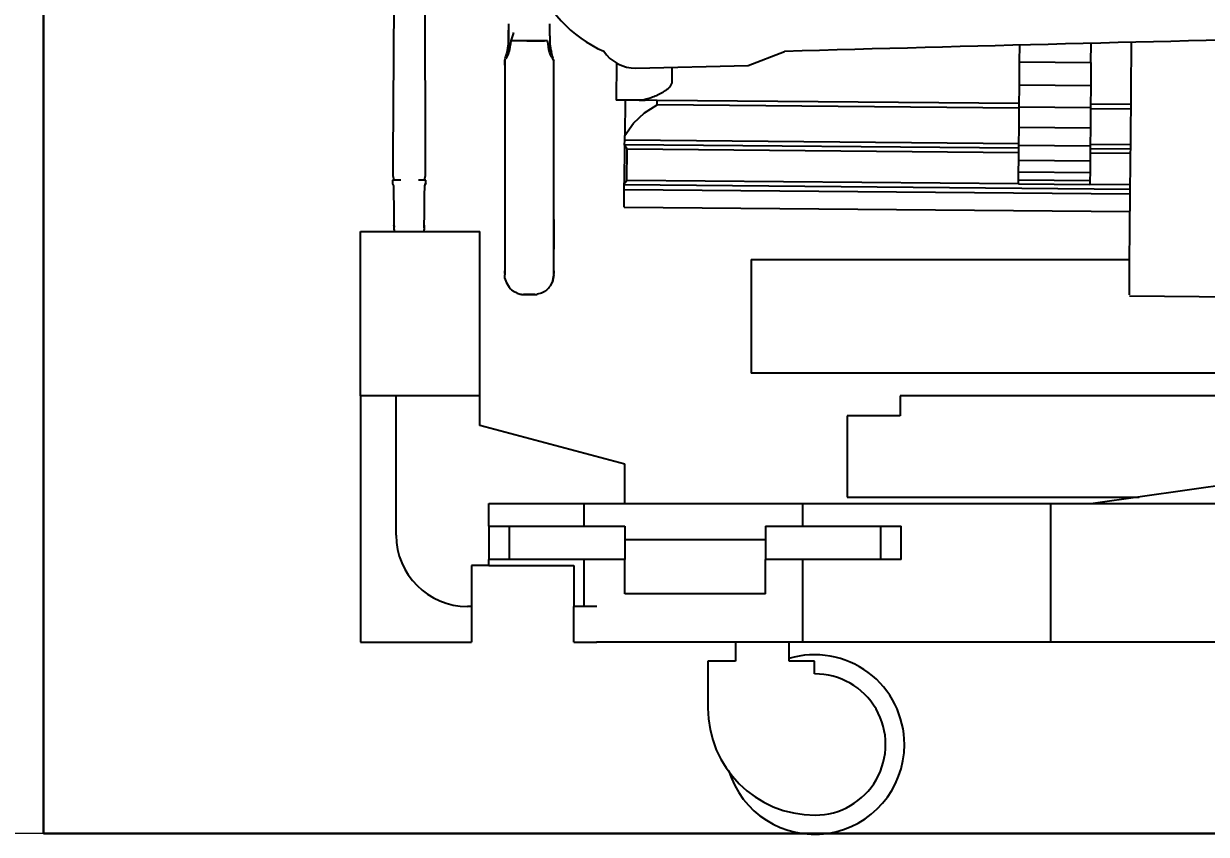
# Model space of a CAD drawing. Header units: millimetres. Extents: x 3552052 to 4144896, y -707811 to -630695.
# Drawn here: x 3877783 to 3878504, y -691233 to -690739 of the extents above; entities that cross this region are included whole.
import ezdxf

# ---------------------------------------------------------------- set-up
doc = ezdxf.new("R2010")
doc.units = ezdxf.units.MM
doc.header["$LTSCALE"] = 6
doc.header["$MEASUREMENT"] = 0
doc.layers.get('Defpoints').update_dxf_attribs({"linetype": 'CONTINUOUS', "lineweight": 0})
for name, color, linetype, lineweight in [('ELE-4M UPS P.SB', 3, 'CONTINUOUS', 0), ('EQP', 6, 'CONTINUOUS', 0), ('MEP_HVAC_RA_DUCT', 1, 'CONTINUOUS', 0)]:
    doc.layers.add(name, color=color, linetype=linetype, lineweight=lineweight)
doc.styles.add('ROMANS', font='romans.shx')
doc.dimstyles.new('AEPL1', dxfattribs={"dimtxt": 100, "dimasz": 75, "dimexe": 25, "dimexo": 50, "dimtad": 0, "dimdec": 0, "dimtxsty": 'ROMANS', "dimcen": 2.5, "dimclrd": 7, "dimclre": 7, "dimclrt": 7, "dimadec": 0, "dimazin": 0, "dimtfac": 1, "dimtdec": 0, "dimtmove": 0, "dimatfit": 3, "dimfxl": 1, "dimlwd": 0, "dimlwe": 0, "dimarcsym": 0})

# ---------------------------------------------------------------- blocks, each defined once
blk = doc.blocks.new('*D381')
at = {"layer": 'Defpoints', "color": 0, "transparency": 16777216}
for p in [(3877614.44, -688472.84), (3878002.15, -688472.84), (3877994.11, -691232.84)]:
    blk.add_point(p, dxfattribs=at)
at = {"layer": 'ELE-4M UPS P.SB', "color": 7, "lineweight": 0, "transparency": 16777216}
for p, q in [((3877952.15, -688472.84), (3877589.44, -688472.84)), ((3877614.44, -688547.84), (3877614.44, -689686.02)), ((3877614.44, -691157.84), (3877614.44, -690039.65)), ((3877944.11, -691232.84), (3877589.44, -691232.84))]:
    blk.add_line(p, q, dxfattribs=at)
at = {"layer": 'ELE-4M UPS P.SB', "color": 7, "transparency": 16777216}
for points in [[(3877601.94, -688547.84), (3877626.94, -688547.84), (3877614.44, -688472.84)], [(3877601.94, -691157.84), (3877626.94, -691157.84), (3877614.44, -691232.84)]]:
    blk.add_solid(points, dxfattribs=at)
at = {"layer": 'ELE-4M UPS P.SB', "color": 7, "lineweight": -3, "transparency": 16777216, "insert": (3877614.44, -689862.84), "char_height": 100, "attachment_point": 5, "rotation": 90, "style": 'ROMANS'}
blk.add_mtext('2760', dxfattribs=at)
blk = doc.blocks.new('*D382')
at = {"layer": 'Defpoints', "color": 0, "transparency": 16777216}
for p in [(3877365.98, -687732.84), (3878040.53, -687732.84), (3877994.11, -691232.84)]:
    blk.add_point(p, dxfattribs=at)
at = {"layer": 'ELE-4M UPS P.SB', "color": 7, "lineweight": 0, "transparency": 16777216}
for p, q in [((3877990.53, -687732.84), (3877340.98, -687732.84)), ((3877365.98, -687807.84), (3877365.98, -689306.02)), ((3877365.98, -691157.84), (3877365.98, -689659.65)), ((3877944.11, -691232.84), (3877340.98, -691232.84))]:
    blk.add_line(p, q, dxfattribs=at)
at = {"layer": 'ELE-4M UPS P.SB', "color": 7, "transparency": 16777216}
for points in [[(3877353.48, -687807.84), (3877378.48, -687807.84), (3877365.98, -687732.84)], [(3877353.48, -691157.84), (3877378.48, -691157.84), (3877365.98, -691232.84)]]:
    blk.add_solid(points, dxfattribs=at)
at = {"layer": 'ELE-4M UPS P.SB', "color": 7, "lineweight": -3, "transparency": 16777216, "insert": (3877365.98, -689482.84), "char_height": 100, "attachment_point": 5, "rotation": 90, "style": 'ROMANS'}
blk.add_mtext('3500', dxfattribs=at)

msp = doc.modelspace()

# ---------------------------------------------------------------- linework, layer by layer
at = {"layer": 'EQP', "lineweight": -3}
for p, q in [((3878008.07, -690820.66), (3878008.74, -690726.02)), ((3878027.46, -690726.02), (3878027.62, -690820.66)), ((3878078.56, -690738.79), (3878078.56, -690740.62)), ((3878103.72, -690740.62), (3878103.72, -690738.79)), ((3878078.56, -690740.62), (3878078.56, -690742.45)), ((3878078.56, -690742.45), (3878078.56, -690744.28)), ((3878078.56, -690747.04), (3878078.56, -690742.64)), ((3878078.56, -690744.28), (3878078.56, -690746.11)), ((3878078.56, -690748.19), (3878078.56, -690746.11)), ((3878078.56, -690746.11), (3878078.56, -690749.5)), ((3878078.56, -690749.5), (3878078.56, -690747.04)), ((3878080.73, -690746.74), (3878080.33, -690748)), ((3878081.14, -690745.49), (3878080.73, -690746.74)), ((3878081.54, -690744.23), (3878081.14, -690745.49)), ((3878103.72, -690742.45), (3878103.72, -690740.62)), ((3878103.72, -690744.28), (3878103.72, -690742.45)), ((3878103.72, -690746.11), (3878103.72, -690744.28)), ((3878103.72, -690746.11), (3878103.72, -690749.65)), ((3878077.87, -690755.01), (3878078.1, -690753.67)), ((3878078.1, -690753.67), (3878077.87, -690755.01)), ((3878078.1, -690753.67), (3878078.33, -690752.33)), ((3878078.33, -690752.33), (3878078.1, -690753.67)), ((3878078.33, -690752.33), (3878078.56, -690751)), ((3878078.56, -690751), (3878078.33, -690752.33)), ((3878078.56, -690749.5), (3878078.56, -690748.19)), ((3878078.56, -690748.57), (3878078.56, -690749.28)), ((3878078.56, -690749.17), (3878078.56, -690749.63)), ((3878078.56, -690749.85), (3878078.58, -690749.5)), ((3878078.56, -690749.63), (3878078.56, -690750.08)), ((3878078.56, -690750.27), (3878078.56, -690749.85)), ((3878078.56, -690750.08), (3878078.56, -690750.54)), ((3878078.56, -690750.7), (3878078.56, -690750.27)), ((3878078.56, -690750.54), (3878078.56, -690751)), ((3878078.56, -690751), (3878078.56, -690750.7)), ((3878078.56, -690751), (3878078.56, -690750.7)), ((3878078.56, -690750.72), (3878078.56, -690751)), ((3878079.07, -690754.65), (3878078.78, -690756.45)), ((3878079.35, -690752.85), (3878079.07, -690754.65)), ((3878079.64, -690751.05), (3878079.35, -690752.85)), ((3878079.92, -690749.26), (3878079.64, -690751.05)), ((3878080.33, -690748), (3878079.92, -690749.26)), ((3878080.87, -690749.24), (3878079.92, -690749.26)), ((3878079.92, -690749.26), (3878080.03, -690749.25)), ((3878081.82, -690749.23), (3878080.87, -690749.24)), ((3878082.77, -690749.22), (3878081.82, -690749.23)), ((3878083.72, -690749.21), (3878082.77, -690749.22)), ((3878084.83, -690749.2), (3878083.72, -690749.21)), ((3878085.93, -690749.2), (3878084.83, -690749.2)), ((3878087.04, -690749.2), (3878085.93, -690749.2)), ((3878088.14, -690749.19), (3878087.04, -690749.2)), ((3878089.64, -690749.19), (3878088.14, -690749.19)), ((3878089.64, -690749.19), (3878095.74, -690749.2)), ((3878095.74, -690749.2), (3878089.64, -690749.19)), ((3878095.74, -690749.2), (3878097.35, -690749.21)), ((3878097.35, -690749.21), (3878095.74, -690749.2)), ((3878097.35, -690749.21), (3878098.95, -690749.22)), ((3878098.95, -690749.22), (3878097.35, -690749.21)), ((3878098.95, -690749.22), (3878100.56, -690749.23)), ((3878100.56, -690749.23), (3878098.95, -690749.22)), ((3878101.01, -690749.24), (3878100.56, -690749.23)), ((3878101.45, -690749.24), (3878101.01, -690749.24)), ((3878101.9, -690749.25), (3878101.45, -690749.24)), ((3878102.35, -690749.26), (3878101.9, -690749.25)), ((3878102.63, -690751.05), (3878102.35, -690749.26)), ((3878102.92, -690752.85), (3878102.63, -690751.05)), ((3878103.03, -690751.04), (3878102.69, -690751.06)), ((3878103.21, -690754.65), (3878102.92, -690752.85)), ((3878103.38, -690751.02), (3878103.03, -690751.04)), ((3878103.49, -690756.45), (3878103.21, -690754.65)), ((3878103.72, -690751), (3878103.38, -690751.02)), ((3878103.72, -690749.65), (3878103.72, -690750.13)), ((3878103.72, -690750.13), (3878103.72, -690750.6)), ((3878103.72, -690750.6), (3878103.72, -690751)), ((3878103.72, -690751), (3878103.95, -690752.33)), ((3878103.95, -690752.33), (3878103.72, -690751)), ((3878103.95, -690752.33), (3878104.18, -690753.67)), ((3878104.18, -690753.67), (3878103.95, -690752.33)), ((3878104.18, -690753.67), (3878104.41, -690755.01)), ((3878104.41, -690755.01), (3878104.18, -690753.67)), ((3878390.35, -690762), (3878390.44, -690751.88)), ((3878433.92, -690762.38), (3878434.03, -690750.78)), ((3878458.15, -690810.38), (3878458.68, -690750.21)), ((3878076.23, -690761.08), (3878076.16, -690761.49)), ((3878076.34, -690761.13), (3878076.16, -690761.49)), ((3878076.16, -690761.49), (3878076.2, -690761.4)), ((3878076.16, -690761.49), (3878076.16, -690781.25)), ((3878076.16, -690764.13), (3878076.16, -690761.49)), ((3878076.2, -690761.4), (3878076.24, -690761.31)), ((3878076.31, -690760.67), (3878076.23, -690761.08)), ((3878076.24, -690761.31), (3878076.28, -690761.22)), ((3878076.28, -690761.22), (3878076.32, -690761.13)), ((3878076.38, -690760.26), (3878076.31, -690760.67)), ((3878076.32, -690761.13), (3878076.76, -690760.32)), ((3878076.46, -690759.85), (3878076.41, -690760.1)), ((3878076.46, -690759.85), (3878076.75, -690758.98)), ((3878076.75, -690758.98), (3878077.05, -690758.1)), ((3878077.03, -690759.8), (3878076.81, -690760.22)), ((3878077.47, -690758.96), (3878077.03, -690759.8)), ((3878077.05, -690758.1), (3878077.34, -690757.23)), ((3878077.34, -690757.23), (3878077.64, -690756.35)), ((3878077.9, -690758.12), (3878077.47, -690758.96)), ((3878077.64, -690756.35), (3878077.87, -690755.01)), ((3878077.87, -690755.01), (3878077.64, -690756.35)), ((3878078.34, -690757.28), (3878077.9, -690758.12)), ((3878078.78, -690756.45), (3878078.34, -690757.28)), ((3878103.93, -690757.28), (3878103.49, -690756.45)), ((3878104.37, -690758.12), (3878103.93, -690757.28)), ((3878104.81, -690758.96), (3878104.37, -690758.12)), ((3878104.41, -690755.01), (3878104.64, -690756.35)), ((3878104.64, -690756.35), (3878104.41, -690755.01)), ((3878104.94, -690757.26), (3878104.64, -690756.35)), ((3878105.25, -690759.8), (3878104.81, -690758.96)), ((3878105.24, -690758.17), (3878104.94, -690757.26)), ((3878105.55, -690759.09), (3878105.24, -690758.17)), ((3878105.46, -690760.22), (3878105.25, -690759.8)), ((3878105.68, -690760.64), (3878105.46, -690760.22)), ((3878105.85, -690760), (3878105.55, -690759.09)), ((3878105.9, -690761.06), (3878105.68, -690760.64)), ((3878105.89, -690760.32), (3878105.85, -690760)), ((3878106.11, -690761.49), (3878105.9, -690761.06)), ((3878105.95, -690760.6), (3878106.03, -690761.04)), ((3878106.03, -690761.04), (3878106.11, -690761.49)), ((3878106.11, -690781.25), (3878106.11, -690761.49)), ((3878224.83, -690764.24), (3878246.91, -690755.68)), ((3878390.23, -690776.08), (3878390.35, -690762)), ((3878390.35, -690762), (3878433.92, -690762.38)), ((3878144.36, -690762.65), (3878144.17, -690785.39)), ((3878156.25, -690765.94), (3878224.83, -690764.24)), ((3878178.19, -690765.4), (3878178.11, -690774.79)), ((3878433.92, -690762.38), (3878433.8, -690776.46)), ((3878390.11, -690789.51), (3878390.23, -690776.08)), ((3878390.23, -690776.08), (3878433.8, -690776.46)), ((3878433.8, -690776.46), (3878433.68, -690789.89)), ((3878076.16, -690781.25), (3878076.16, -690801.02)), ((3878106.11, -690801.02), (3878106.11, -690781.25)), ((3878149.42, -690785.43), (3878144.17, -690785.39)), ((3878149.61, -690785.43), (3878149.42, -690807.05)), ((3878150.87, -690785.44), (3878149.61, -690785.43)), ((3878153.53, -690785.47), (3878150.87, -690785.44)), ((3878156.47, -690785.49), (3878153.52, -690785.47)), ((3878158.24, -690785.51), (3878156.46, -690785.49)), ((3878158.24, -690785.51), (3878161.9, -690785.54)), ((3878169.27, -690785.6), (3878158.42, -690785.51)), ((3878169.25, -690788.33), (3878169.27, -690785.6)), ((3878390.11, -690790.26), (3878169.25, -690788.33)), ((3878390.13, -690787.53), (3878169.27, -690785.6)), ((3878390.01, -690801.89), (3878390.11, -690789.51)), ((3878390.11, -690789.51), (3878433.68, -690789.89)), ((3878433.68, -690789.89), (3878433.58, -690802.27)), ((3878458.32, -690790.85), (3878433.68, -690790.64)), ((3878458.35, -690788.13), (3878433.7, -690787.91)), ((3878076.16, -690801.02), (3878076.16, -690820.78)), ((3878106.11, -690820.78), (3878106.11, -690801.02)), ((3878389.91, -690812.84), (3878390.01, -690801.89)), ((3878390.01, -690801.89), (3878433.58, -690802.27)), ((3878433.58, -690802.27), (3878433.48, -690813.22)), ((3878149.37, -690812.83), (3878149.38, -690812.66)), ((3878149.38, -690812.66), (3878149.4, -690809.94)), ((3878389.89, -690814.76), (3878149.38, -690812.66)), ((3878149.4, -690809.94), (3878149.42, -690807.05)), ((3878389.92, -690812.04), (3878149.4, -690809.94)), ((3878458.13, -690812.64), (3878433.49, -690812.42)), ((3878458.05, -690822.24), (3878458.15, -690810.38)), ((3878149.37, -690812.83), (3878149.17, -690835.95)), ((3878150.68, -690834.46), (3878150.85, -690815.4)), ((3878389.87, -690817.49), (3878150.85, -690815.4)), ((3878389.83, -690822.03), (3878389.91, -690812.84)), ((3878389.91, -690812.84), (3878433.48, -690813.22)), ((3878433.48, -690813.22), (3878433.4, -690822.41)), ((3878458.08, -690818.08), (3878433.44, -690817.87)), ((3878458.11, -690815.36), (3878433.46, -690815.14)), ((3878008.07, -690831.56), (3878008.07, -690820.66)), ((3878027.61, -690820.55), (3878027.62, -690820.66)), ((3878027.62, -690820.66), (3878027.62, -690831.56)), ((3878076.16, -690820.78), (3878076.16, -690840.55)), ((3878106.11, -690840.55), (3878106.11, -690820.78)), ((3878389.77, -690829.18), (3878389.83, -690822.03)), ((3878389.83, -690822.03), (3878433.4, -690822.41)), ((3878433.4, -690822.41), (3878433.34, -690829.56)), ((3878457.5, -690884.52), (3878458.05, -690822.24)), ((3878007.67, -690834.27), (3878007.63, -690834.27)), ((3878007.63, -690834.27), (3878007.63, -690835.97)), ((3878007.63, -690834.27), (3878007.67, -690834.27)), ((3878007.71, -690834.27), (3878007.67, -690834.27)), ((3878007.67, -690834.27), (3878007.71, -690834.27)), ((3878007.75, -690834.27), (3878007.71, -690834.27)), ((3878007.71, -690834.27), (3878007.75, -690834.27)), ((3878008.03, -690834.27), (3878007.79, -690834.27)), ((3878008.27, -690834.27), (3878008.03, -690834.27)), ((3878008.74, -690834.27), (3878008.07, -690831.56)), ((3878008.51, -690834.27), (3878008.27, -690834.27)), ((3878008.75, -690834.27), (3878008.51, -690834.27)), ((3878008.99, -690834.27), (3878008.75, -690834.27)), ((3878009.22, -690834.27), (3878008.99, -690834.27)), ((3878009.67, -690834.27), (3878009.22, -690834.27)), ((3878010.13, -690834.27), (3878009.67, -690834.27)), ((3878010.58, -690834.27), (3878010.13, -690834.27)), ((3878011.03, -690834.27), (3878010.58, -690834.27)), ((3878012.79, -690834.27), (3878011.03, -690834.27)), ((3878024.12, -690834.27), (3878023.55, -690834.27)), ((3878024.69, -690834.27), (3878024.12, -690834.27)), ((3878025.26, -690834.27), (3878024.69, -690834.27)), ((3878025.83, -690834.27), (3878025.26, -690834.27)), ((3878026.11, -690834.27), (3878025.83, -690834.27)), ((3878026.39, -690834.27), (3878026.11, -690834.27)), ((3878026.67, -690834.27), (3878026.39, -690834.27)), ((3878026.95, -690834.27), (3878026.67, -690834.27)), ((3878027.62, -690831.56), (3878026.95, -690834.27)), ((3878027.19, -690834.27), (3878026.95, -690834.27)), ((3878027.42, -690834.27), (3878027.19, -690834.27)), ((3878027.66, -690834.27), (3878027.42, -690834.27)), ((3878027.9, -690834.27), (3878027.66, -690834.27)), ((3878027.98, -690834.27), (3878027.94, -690834.27)), ((3878028.02, -690834.27), (3878027.98, -690834.27)), ((3878028.06, -690834.27), (3878028.02, -690834.27)), ((3878028.06, -690835.97), (3878028.06, -690834.27)), ((3878389.7, -690836.55), (3878389.73, -690834.07)), ((3878389.73, -690834.07), (3878389.77, -690829.18)), ((3878389.73, -690834.07), (3878433.3, -690834.45)), ((3878389.77, -690829.18), (3878433.34, -690829.56)), ((3878433.34, -690829.56), (3878433.3, -690834.45)), ((3878007.63, -690835.97), (3878007.79, -690836.41)), ((3878007.79, -690836.41), (3878007.96, -690836.85)), ((3878007.96, -690836.85), (3878008.13, -690837.29)), ((3878008.13, -690837.29), (3878008.3, -690837.73)), ((3878008.3, -690837.73), (3878008.38, -690843.67)), ((3878027.31, -690843.67), (3878027.39, -690837.73)), ((3878027.44, -690837.8), (3878027.65, -690837.19)), ((3878027.65, -690837.19), (3878027.76, -690836.85)), ((3878027.82, -690836.55), (3878027.7, -690836.84)), ((3878027.73, -690836.85), (3878027.9, -690836.41)), ((3878027.94, -690836.26), (3878027.82, -690836.55)), ((3878027.9, -690836.41), (3878028.06, -690835.97)), ((3878028.06, -690835.97), (3878027.94, -690836.26)), ((3878076.16, -690840.55), (3878076.21, -690840.56)), ((3878076.16, -690840.55), (3878076.16, -690842.51)), ((3878106.11, -690844.97), (3878106.11, -690840.55)), ((3878149.04, -690850.79), (3878149.14, -690839.9)), ((3878149.14, -690839.9), (3878149.16, -690837.17)), ((3878149.14, -690839.9), (3878457.87, -690842.59)), ((3878149.16, -690837.17), (3878149.17, -690835.95)), ((3878457.89, -690839.87), (3878149.16, -690837.17)), ((3878149.17, -690835.95), (3878149.76, -690835.95)), ((3878389.7, -690836.55), (3878150.68, -690834.46)), ((3878389.7, -690836.55), (3878433.27, -690836.93)), ((3878433.3, -690834.45), (3878433.27, -690836.93)), ((3878457.92, -690837.14), (3878433.27, -690836.93)), ((3878008.38, -690843.67), (3878008.46, -690849.62)), ((3878027.23, -690849.62), (3878027.31, -690843.67)), ((3878076.16, -690842.51), (3878076.16, -690844.48)), ((3878076.16, -690844.48), (3878076.16, -690846.45)), ((3878076.16, -690846.45), (3878076.16, -690848.42)), ((3878076.16, -690848.42), (3878076.16, -690850.9)), ((3878106.11, -690849.4), (3878106.11, -690844.97)), ((3878008.46, -690849.62), (3878008.54, -690855.56)), ((3878008.54, -690855.56), (3878008.62, -690861.51)), ((3878027.07, -690861.51), (3878027.15, -690855.56)), ((3878027.15, -690855.56), (3878027.23, -690849.62)), ((3878076.16, -690850.9), (3878076.16, -690853.38)), ((3878076.16, -690853.38), (3878076.16, -690855.87)), ((3878076.16, -690855.87), (3878076.16, -690858.35)), ((3878106.11, -690853.83), (3878106.11, -690849.4)), ((3878106.11, -690858.26), (3878106.11, -690853.83)), ((3878149.04, -690850.79), (3878457.77, -690853.48)), ((3878008.62, -690861.51), (3878008.64, -690862.47)), ((3878008.64, -690862.35), (3878008.62, -690861.75)), ((3878008.65, -690862.95), (3878008.64, -690862.35)), ((3878008.64, -690862.47), (3878008.66, -690862.95)), ((3878008.67, -690863.56), (3878008.65, -690862.95)), ((3878027.02, -690863.43), (3878027.05, -690862.47)), ((3878027.04, -690862.96), (3878027.02, -690863.56)), ((3878027.05, -690862.35), (3878027.04, -690862.96)), ((3878027.05, -690862.47), (3878027.07, -690861.51)), ((3878027.07, -690861.75), (3878027.05, -690862.35)), ((3878076.16, -690858.35), (3878076.16, -690860.74)), ((3878076.16, -690860.74), (3878076.16, -690863.13)), ((3878076.16, -690863.13), (3878076.16, -690865.52)), ((3878106.11, -690858.26), (3878106.11, -690862.78)), ((3878106.11, -690862.78), (3878106.11, -690858.26)), ((3878106.11, -690862.78), (3878106.11, -690867.3)), ((3878106.11, -690867.3), (3878106.11, -690862.78)), ((3877988.13, -690865.55), (3878061.05, -690865.55)), ((3877988.13, -690965.92), (3877988.13, -690865.55)), ((3878008.69, -690864.16), (3878008.67, -690863.56)), ((3878008.7, -690864.64), (3878008.69, -690864.16)), ((3878008.69, -690864.39), (3878008.72, -690865.35)), ((3878008.72, -690865.35), (3878008.72, -690865.53)), ((3878026.97, -690865.35), (3878027, -690864.39)), ((3878026.97, -690865.54), (3878026.97, -690865.35)), ((3878027, -690864.17), (3878026.99, -690864.65)), ((3878027.02, -690863.56), (3878027, -690864.17)), ((3878061.05, -690965.92), (3878061.05, -690865.55)), ((3878076.16, -690865.52), (3878076.16, -690867.91)), ((3878076.16, -690867.91), (3878076.16, -690870.05)), ((3878076.16, -690870.05), (3878076.16, -690872.18)), ((3878106.11, -690867.3), (3878106.11, -690871.82)), ((3878106.11, -690871.82), (3878106.11, -690867.3)), ((3878076.16, -690872.18), (3878076.16, -690874.31)), ((3878076.16, -690874.31), (3878076.16, -690876.45)), ((3878076.16, -690876.45), (3878076.16, -690879.42)), ((3878106.11, -690871.82), (3878106.11, -690876.34)), ((3878106.11, -690876.34), (3878106.11, -690871.82)), ((3878106.11, -690878.08), (3878106.11, -690876.34)), ((3878076.16, -690879.42), (3878076.16, -690882.39)), ((3878076.16, -690882.39), (3878076.16, -690885.36)), ((3878106.11, -690879.82), (3878106.11, -690878.08)), ((3878106.11, -690881.56), (3878106.11, -690879.82)), ((3878106.11, -690883.3), (3878106.11, -690881.56)), ((3878106.11, -690884.55), (3878106.11, -690883.3)), ((3878106.11, -690885.8), (3878106.11, -690884.55)), ((3878226.53, -690882.58), (3878457.52, -690882.58)), ((3878226.53, -690882.58), (3878226.53, -690951.94)), ((3878457.44, -690891.71), (3878457.5, -690884.52)), ((3878076.16, -690885.36), (3878076.16, -690888.33)), ((3878076.16, -690888.33), (3878076.16, -690889.27)), ((3878076.16, -690889.27), (3878076.16, -690890.21)), ((3878076.16, -690891.19), (3878076.16, -690889.68)), ((3878076.16, -690890.21), (3878076.16, -690891.14)), ((3878076.16, -690891.14), (3878076.16, -690892.08)), ((3878076.21, -690892.63), (3878076.16, -690892.08)), ((3878106.11, -690892.08), (3878105.9, -690893.18)), ((3878105.9, -690893.18), (3878106.11, -690892.08)), ((3878106.11, -690887.04), (3878106.11, -690885.8)), ((3878106.11, -690888.29), (3878106.11, -690887.04)), ((3878106.11, -690889.24), (3878106.11, -690888.29)), ((3878106.11, -690890.19), (3878106.11, -690889.24)), ((3878106.11, -690889.65), (3878106.11, -690891.18)), ((3878106.11, -690891.13), (3878106.11, -690890.19)), ((3878106.11, -690892.08), (3878106.11, -690891.13)), ((3878457.35, -690902.17), (3878457.44, -690891.71)), ((3878076.26, -690893.17), (3878076.21, -690892.63)), ((3878076.31, -690893.72), (3878076.26, -690893.17)), ((3878076.36, -690894.26), (3878076.31, -690893.72)), ((3878076.36, -690894.26), (3878077, -690896.49)), ((3878077, -690896.49), (3878077.67, -690897.51)), ((3878077.67, -690897.51), (3878078.33, -690898.52)), ((3878078.33, -690898.52), (3878079, -690899.54)), ((3878103.38, -690899.6), (3878103.77, -690899.12)), ((3878103.77, -690899.12), (3878104.16, -690898.64)), ((3878104.16, -690898.64), (3878105.27, -690896.49)), ((3878105.48, -690895.39), (3878105.27, -690896.49)), ((3878105.27, -690896.49), (3878105.48, -690895.39)), ((3878105.69, -690894.29), (3878105.48, -690895.39)), ((3878105.48, -690895.39), (3878105.69, -690894.29)), ((3878105.9, -690893.18), (3878105.69, -690894.29)), ((3878105.69, -690894.29), (3878105.9, -690893.18)), ((3878079, -690899.54), (3878079.67, -690900.55)), ((3878080.15, -690900.94), (3878079.67, -690900.55)), ((3878079.67, -690900.55), (3878080.15, -690900.94)), ((3878080.63, -690901.33), (3878080.15, -690900.94)), ((3878080.15, -690900.94), (3878080.63, -690901.33)), ((3878081.11, -690901.72), (3878080.63, -690901.33)), ((3878080.63, -690901.33), (3878081.11, -690901.72)), ((3878081.58, -690902.11), (3878081.11, -690901.72)), ((3878081.11, -690901.72), (3878081.58, -690902.11)), ((3878083.77, -690903.24), (3878081.58, -690902.11)), ((3878083.77, -690903.24), (3878084.38, -690903.4)), ((3878083.8, -690903.24), (3878083.99, -690903.31)), ((3878084.38, -690903.4), (3878084.99, -690903.57)), ((3878084.99, -690903.57), (3878085.6, -690903.74)), ((3878085.6, -690903.74), (3878086.22, -690903.91)), ((3878086.22, -690903.91), (3878086.7, -690903.95)), ((3878086.7, -690903.95), (3878087.18, -690903.98)), ((3878087.18, -690903.98), (3878087.66, -690904.02)), ((3878088.14, -690904.06), (3878087.66, -690904.02)), ((3878087.66, -690904.02), (3878088.14, -690904.06)), ((3878089.64, -690904.06), (3878088.14, -690904.06)), ((3878088.14, -690904.06), (3878089.64, -690904.06)), ((3878091.14, -690904.06), (3878089.64, -690904.06)), ((3878089.64, -690904.06), (3878091.14, -690904.06)), ((3878092.63, -690904.06), (3878091.14, -690904.06)), ((3878091.14, -690904.06), (3878092.63, -690904.06)), ((3878094.13, -690904.06), (3878092.63, -690904.06)), ((3878092.63, -690904.06), (3878094.13, -690904.06)), ((3878094.61, -690904.02), (3878094.13, -690904.06)), ((3878094.13, -690904.06), (3878094.61, -690904.02)), ((3878094.61, -690904.02), (3878095.09, -690903.98)), ((3878095.09, -690903.98), (3878095.57, -690903.95)), ((3878095.57, -690903.95), (3878096.06, -690903.91)), ((3878098.54, -690903.22), (3878096.06, -690903.91)), ((3878098.1, -690903.39), (3878097.82, -690903.42)), ((3878098.28, -690903.31), (3878098.1, -690903.39)), ((3878100.69, -690902.11), (3878098.54, -690903.22)), ((3878098.54, -690903.22), (3878098.83, -690903.1)), ((3878101.17, -690901.72), (3878100.69, -690902.11)), ((3878101.65, -690901.33), (3878101.17, -690901.72)), ((3878102.13, -690900.94), (3878101.65, -690901.33)), ((3878102.6, -690900.55), (3878102.13, -690900.94)), ((3878102.6, -690900.55), (3878102.99, -690900.07)), ((3878102.99, -690900.07), (3878103.38, -690899.6)), ((3878457.33, -690904.21), (3878457.35, -690902.17)), ((3878457.33, -690904.9), (3878533.62, -690905.57)), ((3879695.47, -690951.94), (3878226.53, -690951.94)), ((3877988.13, -690965.92), (3877988.13, -691116.17)), ((3878061.05, -690965.92), (3877988.13, -690965.92)), ((3878009.91, -691050.81), (3878009.91, -690965.92)), ((3878061.05, -690983.97), (3878061.05, -690965.92)), ((3878550.2, -690965.92), (3878317.5, -690965.92)), ((3878317.5, -690965.92), (3878317.5, -690978.1)), ((3878317.5, -690978.1), (3878285.09, -690978.1)), ((3878285.09, -690978.1), (3878285.09, -691027.61)), ((3878149.42, -691007.65), (3878061.05, -690983.97)), ((3878663.28, -690999.01), (3878435.17, -691031.63)), ((3878149.42, -691031.63), (3878149.42, -691007.65)), ((3878285.09, -691027.61), (3878463.26, -691027.61)), ((3878066.53, -691031.63), (3878124.56, -691031.63)), ((3878066.53, -691045.34), (3878066.53, -691031.63)), ((3878124.56, -691031.63), (3878258.09, -691031.63)), ((3878124.56, -691031.63), (3878124.56, -691045.34)), ((3878258.09, -691031.63), (3878409.52, -691031.63)), ((3878258.09, -691045.34), (3878258.09, -691031.63)), ((3878409.52, -691031.63), (3878879.98, -691031.63)), ((3878409.52, -691116.17), (3878409.52, -691031.63)), ((3878066.53, -691045.34), (3878066.53, -691065.64)), ((3878066.53, -691045.34), (3878079.11, -691045.34)), ((3878079.11, -691045.34), (3878149.49, -691045.34)), ((3878079.11, -691065.64), (3878079.11, -691045.34)), ((3878149.49, -691045.34), (3878149.49, -691065.64)), ((3878235.22, -691045.34), (3878305.61, -691045.34)), ((3878235.22, -691045.34), (3878235.22, -691065.64)), ((3878305.61, -691045.34), (3878318.19, -691045.34)), ((3878305.61, -691065.64), (3878305.61, -691045.34)), ((3878318.19, -691065.64), (3878318.19, -691045.34)), ((3878149.49, -691053.42), (3878235.22, -691053.42)), ((3878055.88, -691069.46), (3878055.88, -691094.39)), ((3878066.53, -691069.46), (3878055.88, -691069.46)), ((3878066.53, -691069.46), (3878066.53, -691065.64)), ((3878079.11, -691065.64), (3878066.53, -691065.64)), ((3878066.53, -691069.46), (3878118.42, -691069.46)), ((3878149.49, -691065.64), (3878079.11, -691065.64)), ((3878118.42, -691069.46), (3878118.42, -691094.39)), ((3878124.56, -691065.64), (3878124.56, -691094.39)), ((3878149.49, -691086.65), (3878149.49, -691065.64)), ((3878235.22, -691086.65), (3878235.22, -691065.64)), ((3878305.61, -691065.64), (3878235.22, -691065.64)), ((3878258.09, -691116.17), (3878258.09, -691065.64)), ((3878318.19, -691065.64), (3878305.61, -691065.64)), ((3878235.22, -691086.65), (3878149.49, -691086.65)), ((3878055.88, -691094.39), (3878053.49, -691094.39)), ((3878055.88, -691094.39), (3878055.88, -691116.17)), ((3878132.32, -691094.39), (3878118.42, -691094.39)), ((3878118.42, -691116.17), (3878118.42, -691094.39)), ((3877988.13, -691116.17), (3878055.88, -691116.17)), ((3878118.42, -691116.17), (3878132.32, -691116.17)), ((3878239.98, -691116.17), (3878132.21, -691116.17)), ((3878217, -691116.17), (3878217, -691127.82)), ((3878249.68, -691116.17), (3878239.98, -691116.17)), ((3878249.68, -691127.82), (3878249.68, -691116.17)), ((3878258.09, -691116.17), (3878249.88, -691116.17)), ((3878409.52, -691116.17), (3878258.09, -691116.17)), ((3878879.98, -691116.17), (3878409.52, -691116.17)), ((3878217, -691127.82), (3878200.17, -691127.82)), ((3878200.17, -691127.82), (3878200.17, -691156.35)), ((3878265.29, -691127.82), (3878249.68, -691127.82)), ((3878265.29, -691135.53), (3878265.29, -691127.82))]:
    msp.add_line(p, q, dxfattribs=at)
at = {"layer": 'EQP', "lineweight": -3, "flags": 128}
for points in [[(3878149.42, -690807.05), (3878154.7, -690799.49), (3878161.4, -690793.16), (3878169.25, -690788.33)], [(3878150.85, -690815.4), (3878150.09, -690814.13), (3878149.37, -690812.83)], [(3878149.76, -690835.95), (3878150.22, -690835.2), (3878150.68, -690834.46)]]:
    msp.add_lwpolyline(points, dxfattribs=at)
at = {"layer": 'EQP', "lineweight": -3}
for centre, radius, start, end in [((3878167.05, -690685.52), 76.41, 198.41032, 246.49283), ((3879706.87, -742674.85), 51939.69, 91.232208, 91.610722), ((3878156.29, -690742), 23.94, 214.55473, 269.90403), ((3878053.49, -691050.81), 43.57, 180, 270), ((3878265.29, -691178.62), 54.8, 0, 106.62582), ((3878265.53, -691178.62), 43.09, 270, 90.31738), ((3878265.53, -691156.35), 65.36, 180, 270), ((3878265.29, -691178.62), 54.8, 196.70975, 0)]:
    msp.add_arc(centre, radius, start, end, dxfattribs=at)
msp.add_open_spline([(3878178.11, -690774.79), (3878178, -690775.1), (3878177.77, -690775.7), (3878177.35, -690776.54), (3878176.94, -690777.19), (3878176.63, -690777.61), (3878176.44, -690777.85), (3878176.3, -690778.02), (3878176.14, -690778.19), (3878175.93, -690778.4), (3878175.54, -690778.75), (3878174.92, -690779.21), (3878174.28, -690779.64), (3878173.83, -690779.93), (3878173.57, -690780.09), (3878173.38, -690780.21), (3878173.19, -690780.34), (3878172.94, -690780.5), (3878172.49, -690780.77), (3878171.85, -690781.14), (3878171.07, -690781.56), (3878170.03, -690782.1), (3878168.73, -690782.73), (3878167.17, -690783.41), (3878165.62, -690784.01), (3878163.57, -690784.7), (3878161.06, -690785.33), (3878159.17, -690785.52), (3878158.24, -690785.51)], degree=3, knots=[0, 0, 0, 0, 0.035714, 0.071429, 0.107143, 0.125, 0.133929, 0.142857, 0.151786, 0.160714, 0.178571, 0.214286, 0.25, 0.267857, 0.276786, 0.285714, 0.294643, 0.303571, 0.321429, 0.357143, 0.392857, 0.428571, 0.5, 0.571429, 0.642857, 0.714286, 0.857143, 1, 1, 1, 1], dxfattribs=at)
at = {"layer": 'MEP_HVAC_RA_DUCT', "color": 7, "lineweight": 30}
msp.add_line((3877794.69, -687732.84), (3877794.69, -691232.84), dxfattribs=at)
msp.add_lwpolyline([(3881094.69, -691232.84), (3877794.69, -691232.84)], dxfattribs=at)

# ---------------------------------------------------------------- dimensions: what is measured, and where the dimension line sits
at = {"layer": 'ELE-4M UPS P.SB', "color": 0, "lineweight": -3}
for base, p2, picture, middle in [((3877365.98, -687732.84), (3878040.53, -687732.84), '*D382', (3877365.98, -689482.84)), ((3877614.44, -688472.84), (3878002.15, -688472.84), '*D381', (3877614.44, -689862.84))]:
    dim = msp.add_linear_dim(base=base, p1=(3877994.11, -691232.84), p2=p2, angle=90, dimstyle='AEPL1', dxfattribs=at)
    dim.commit()
    dim.dimension.update_dxf_attribs({"geometry": picture, "text_midpoint": middle, "dimtype": 160})

doc.saveas('drawing.dxf')
